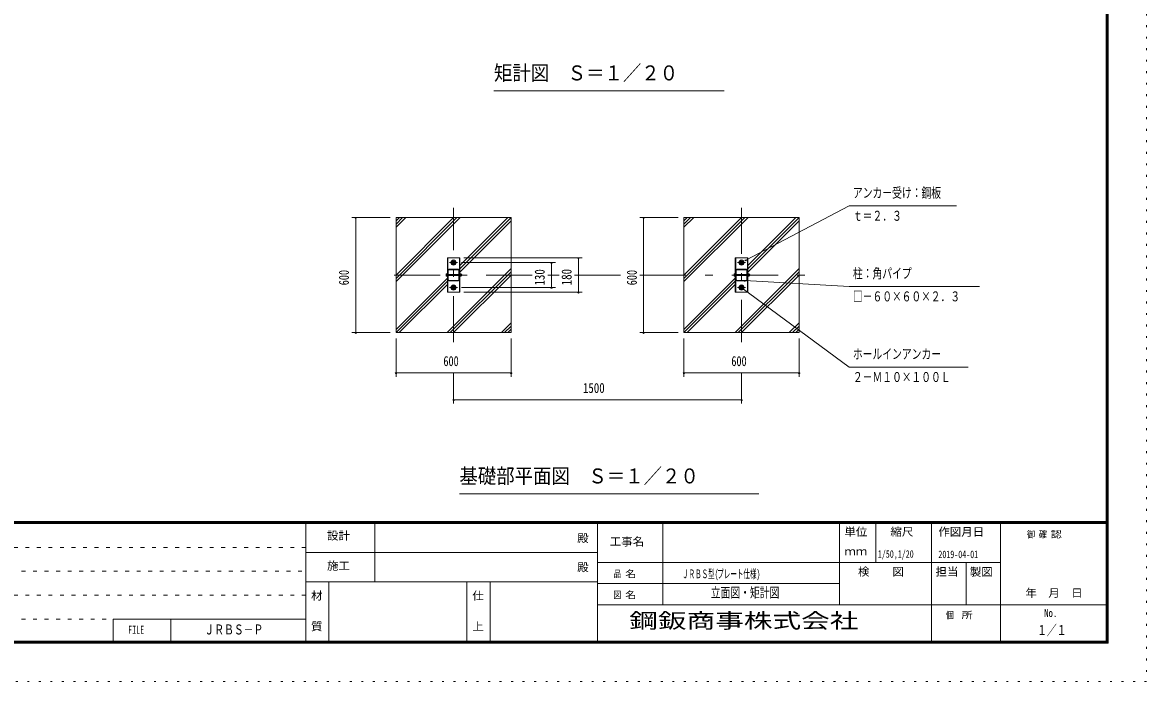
# Model space of a CAD drawing. Units: millimetres, scale not verified, with parts at other scales. Extents: x -21353 to 21363, y -10500 to 10500.
# Drawn here: x 6725 to 21363, y -10500 to -1915 of the extents above; entities that cross this region are included whole.
import ezdxf
from ezdxf.enums import TextEntityAlignment as Align

# ---------------------------------------------------------------- set-up
doc = ezdxf.new("R2010")
doc.units = ezdxf.units.MM
doc.header["$LTSCALE"] = 50
for name, pattern in [('USER1', [3, 1, -2]), ('USER3', [24, 12, -5, 2, -5]), ('USER4', [3, 0.5, -2.5])]:
    doc.linetypes.add(name, pattern=pattern)
doc.layers.add('0-1_0-F', color=7, linetype='Continuous')
for name, color, linetype, lineweight in [('0-6_2-0BOLD', 7, 'Continuous', 18), ('0-8_2-2CENTER', 3, 'USER3', 18), ('0-9_2-4THIN', 4, 'Continuous', 18), ('0-A_2-5DIM', 3, 'Continuous', 18), ('0-B_2-6HATCH', 2, 'Continuous', 18), ('0-C_F-F', 5, 'Continuous', 18), ('0-D_F-E_J_ADD', 5, 'USER4', 18)]:
    doc.layers.add(name, color=color, linetype=linetype, lineweight=lineweight)
doc.styles.add('ＭＳ ゴシック', font='')
doc.styles.get('ＭＳ ゴシック').set_extended_font_data('MS Gothic')

msp = doc.modelspace()

# ---------------------------------------------------------------- linework, layer by layer
at = {"layer": '0-6_2-0BOLD'}
for p, q in [((12263.89, -5430.07), (12263.89, -4980.07)), ((12414.89, -5430.07), (12414.89, -4980.07)), ((16013.88, -5430.07), (16013.88, -4980.07)), ((16164.88, -5430.07), (16164.88, -4980.07)), ((12254.14, -5197.85), (12245.36, -5197.85)), ((12245.36, -5212.29), (12254.14, -5212.29)), ((12264.39, -5268.57), (12264.39, -5141.57)), ((12270.13, -5141.57), (12270.13, -5268.57)), ((12408.64, -5197.57), (12270.13, -5197.57)), ((12270.13, -5212.57), (12408.64, -5212.57)), ((12402.88, -5130.07), (12275.89, -5130.07)), ((12275.89, -5135.82), (12402.88, -5135.82)), ((12408.64, -5268.57), (12408.64, -5141.57)), ((12414.38, -5141.57), (12414.38, -5268.57)), ((12424.39, -5189.82), (12420.64, -5189.82)), ((12424.39, -5201.32), (12420.64, -5205.07)), ((12420.64, -5208.82), (12424.39, -5205.07)), ((12435.66, -5197.85), (12424.39, -5197.85)), ((12424.39, -5212.29), (12435.66, -5212.29)), ((16004.13, -5197.85), (15995.36, -5197.85)), ((15995.36, -5212.29), (16004.13, -5212.29)), ((16014.39, -5268.57), (16014.39, -5141.57)), ((16020.13, -5141.57), (16020.13, -5268.57)), ((16158.64, -5197.57), (16020.13, -5197.57)), ((16020.13, -5212.57), (16158.64, -5212.57)), ((16025.88, -5130.07), (16152.89, -5130.07)), ((16152.89, -5135.82), (16025.88, -5135.82)), ((16158.64, -5268.57), (16158.64, -5141.57)), ((16164.39, -5141.57), (16164.39, -5268.57)), ((16170.64, -5205.07), (16174.38, -5201.32)), ((16170.64, -5208.82), (16174.38, -5205.07)), ((16174.38, -5197.85), (16185.66, -5197.85)), ((16185.66, -5212.29), (16174.38, -5212.29)), ((16194.14, -5197.57), (16194.14, -5212.57)), ((12402.88, -5274.32), (12275.89, -5274.32)), ((12275.89, -5280.07), (12402.88, -5280.07)), ((16025.88, -5274.32), (16152.89, -5274.32)), ((16152.89, -5280.07), (16025.88, -5280.07))]:
    msp.add_line(p, q, dxfattribs=at)
for points in [[(11589.39, -4455.07), (11589.39, -5955.07), (13089.39, -5955.07), (13089.39, -4455.07)], [(15339.39, -5955.07), (16839.38, -5955.07), (16839.38, -4455.07), (15339.39, -4455.07)], [(12420.64, -4980.07), (12258.14, -4980.07), (12258.14, -5430.07), (12420.64, -5430.07)], [(12360.64, -5030.3), (12360.64, -5054.84), (12339.39, -5067.11), (12318.13, -5054.84), (12318.13, -5030.3), (12339.39, -5018.03)], [(16008.14, -5430.07), (16008.14, -4980.07), (16170.64, -4980.07), (16170.64, -5430.07)], [(16068.14, -5030.3), (16068.14, -5054.84), (16089.39, -5067.11), (16110.64, -5054.84), (16110.64, -5030.3), (16089.39, -5018.03)], [(12360.64, -5355.3), (12360.64, -5379.84), (12339.39, -5392.11), (12318.13, -5379.84), (12318.13, -5355.3), (12339.39, -5343.03)], [(16068.14, -5355.3), (16068.14, -5379.84), (16089.39, -5392.11), (16110.64, -5379.84), (16110.64, -5355.3), (16089.39, -5343.03)]]:
    msp.add_lwpolyline(points, close=True, dxfattribs=at)
for points in [[(12254.14, -5219.44), (12245.36, -5219.44), (12244.13, -5217.32), (12244.13, -5192.82), (12245.36, -5190.69), (12254.14, -5190.69)], [(12258.14, -5189.44), (12254.14, -5189.44), (12254.14, -5220.69), (12258.14, -5220.69)], [(12424.39, -5189.82), (12424.39, -5220.32), (12420.64, -5220.32)], [(12436.88, -5192.82), (12435.66, -5190.69), (12424.39, -5190.69)], [(12424.39, -5219.44), (12435.66, -5219.44), (12436.88, -5217.32), (12436.88, -5192.82)], [(12444.14, -5212.57), (12446.63, -5210.07), (12446.63, -5200.07), (12444.14, -5197.57), (12436.88, -5197.57)], [(12436.88, -5212.57), (12444.14, -5212.57), (12444.14, -5197.57)], [(16004.13, -5219.44), (15995.36, -5219.44), (15994.13, -5217.32), (15994.13, -5192.82), (15995.36, -5190.69), (16004.13, -5190.69)], [(16008.14, -5189.44), (16004.13, -5189.44), (16004.13, -5220.69), (16008.14, -5220.69)], [(16170.64, -5189.82), (16174.38, -5189.82), (16174.38, -5220.32), (16170.64, -5220.32)], [(16174.38, -5219.44), (16185.66, -5219.44), (16186.88, -5217.32), (16186.88, -5192.82), (16185.66, -5190.69), (16174.38, -5190.69)], [(16186.88, -5197.57), (16194.14, -5197.57), (16196.64, -5200.07), (16196.64, -5210.07), (16194.14, -5212.57), (16186.88, -5212.57)]]:
    msp.add_lwpolyline(points, dxfattribs=at)
for centre, radius in [((12339.39, -5042.57), 33.75), ((12339.39, -5042.57), 20.62), ((12339.39, -5042.57), 12.5), ((16089.39, -5042.57), 33.75), ((16089.39, -5042.57), 20.62), ((16089.39, -5042.57), 12.5), ((12339.39, -5367.57), 33.75), ((12339.39, -5367.57), 20.62), ((12339.39, -5367.57), 12.5), ((16089.39, -5367.57), 33.75), ((16089.39, -5367.57), 20.62), ((16089.39, -5367.57), 12.5)]:
    msp.add_circle(centre, radius, dxfattribs=at)
for centre, radius, start, end in [((12249.97, -5194.27), 5.83, 180, 217.84248), ((12265.98, -5205.07), 21.84, 160.7039, 199.29608), ((12249.97, -5215.87), 5.83, 142.1575, 180), ((12275.89, -5141.57), 11.5, 90, 180), ((12275.89, -5268.57), 11.5, 180, 270), ((12275.89, -5141.57), 5.75, 90, 180), ((12275.89, -5268.57), 5.75, 180, 270), ((12402.88, -5141.57), 11.5, 0, 90), ((12402.88, -5141.57), 5.75, 0, 90), ((12402.88, -5268.57), 5.75, 270, 0), ((12402.88, -5268.57), 11.5, 270, 0), ((12431.05, -5194.27), 5.83, 322.1575, 0), ((12415.05, -5205.07), 21.84, 340.70392, 19.29608), ((12431.05, -5215.87), 5.83, 0, 37.84248), ((15999.97, -5194.27), 5.83, 180, 217.84248), ((16015.98, -5205.07), 21.84, 160.7039, 199.29608), ((15999.97, -5215.87), 5.83, 142.1575, 180), ((16025.88, -5141.57), 11.5, 90, 180), ((16025.88, -5268.57), 11.5, 180, 270), ((16025.88, -5141.57), 5.75, 90, 180), ((16025.88, -5268.57), 5.75, 180, 270), ((16152.89, -5141.57), 11.5, 0, 90), ((16152.89, -5141.57), 5.75, 0, 90), ((16152.89, -5268.57), 5.75, 270, 0), ((16152.89, -5268.57), 11.5, 270, 0), ((16181.05, -5194.27), 5.83, 322.1575, 0), ((16165.05, -5205.07), 21.84, 340.70392, 19.29608), ((16181.05, -5215.87), 5.83, 0, 37.84248)]:
    msp.add_arc(centre, radius, start, end, dxfattribs=at)
at = {"layer": '0-8_2-2CENTER'}
for p, q in [((12339.39, -6080.07), (12339.39, -4330.07)), ((16089.39, -4330.07), (16089.39, -6080.07)), ((12391.88, -5042.57), (12286.89, -5042.57)), ((16141.89, -5042.57), (16036.89, -5042.57)), ((13364.39, -5205.07), (11464.39, -5205.07)), ((13564.39, -5205.07), (13714.39, -5205.07)), ((13914.39, -5205.07), (14564.39, -5205.07)), ((14764.39, -5205.07), (16964.39, -5205.07)), ((12391.88, -5367.57), (12286.89, -5367.57)), ((16141.89, -5367.57), (16036.89, -5367.57))]:
    msp.add_line(p, q, dxfattribs=at)
at = {"layer": '0-9_2-4THIN'}
for centre in [(12339.39, -5042.57), (16089.39, -5042.57), (12339.39, -5367.57), (16089.39, -5367.57)]:
    msp.add_circle(centre, 10, dxfattribs=at)
at = {"layer": '0-A_2-5DIM'}
for p, q in [((12864.39, -2805.07), (15864.39, -2805.07)), ((17489.38, -4305.07), (16142.98, -5010.01)), ((17489.38, -4305.07), (18889.38, -4305.07)), ((11514.39, -4455.07), (11014.39, -4455.07)), ((11074.39, -4455.07), (11054.39, -4455.07)), ((11064.39, -4455.07), (11064.39, -5955.07)), ((14764.39, -4455.07), (15264.39, -4455.07)), ((14824.39, -4455.07), (14804.39, -4455.07)), ((14814.39, -5955.07), (14814.39, -4455.07)), ((12441.88, -5042.57), (13664.39, -5042.57)), ((14014.39, -4980.07), (12470.64, -4980.07)), ((13624.38, -5042.57), (13604.38, -5042.57)), ((13614.38, -5042.57), (13614.38, -5367.57)), ((13974.38, -4980.07), (13954.38, -4980.07)), ((13964.38, -5430.07), (13964.38, -4980.07)), ((16152.98, -5010.01), (16132.98, -5010.01)), ((12445.49, -5198.92), (12436.88, -5198.92)), ((12436.88, -5211.22), (12445.49, -5211.22)), ((16186.88, -5198.92), (16195.49, -5198.92)), ((16195.49, -5211.22), (16186.88, -5211.22)), ((13664.39, -5367.57), (12441.88, -5367.57)), ((13624.38, -5367.57), (13604.38, -5367.57)), ((16107.81, -5375.31), (16087.81, -5375.31)), ((16141.12, -5276.27), (16121.12, -5276.27)), ((17489.38, -5355.07), (16131.12, -5276.27)), ((19189.38, -5355.07), (17489.38, -5355.07)), ((12470.64, -5430.07), (14014.39, -5430.07)), ((13974.38, -5430.07), (13954.38, -5430.07)), ((11014.39, -5955.07), (11514.39, -5955.07)), ((11074.39, -5955.07), (11054.39, -5955.07)), ((15264.39, -5955.07), (14764.39, -5955.07)), ((14824.39, -5955.07), (14804.39, -5955.07)), ((11589.39, -6030.07), (11589.39, -6530.07)), ((13089.39, -6530.07), (13089.39, -6030.07)), ((15339.39, -6530.07), (15339.39, -6030.07)), ((16839.38, -6030.07), (16839.38, -6530.07)), ((11599.39, -6480.07), (11579.39, -6480.07)), ((11589.39, -6480.07), (13089.39, -6480.07)), ((12339.39, -6880.07), (12339.39, -6480.07)), ((13099.39, -6480.07), (13079.39, -6480.07)), ((15349.39, -6480.07), (15329.39, -6480.07)), ((16839.38, -6480.07), (15339.39, -6480.07)), ((16089.39, -6480.07), (16089.39, -6880.07)), ((16849.38, -6480.07), (16829.38, -6480.07)), ((12349.39, -6830.07), (12329.39, -6830.07)), ((16089.39, -6830.07), (12339.39, -6830.07)), ((16099.39, -6830.07), (16079.39, -6830.07)), ((16314.39, -8055.07), (12414.39, -8055.07))]:
    msp.add_line(p, q, dxfattribs=at)
msp.add_lwpolyline([(16097.81, -5375.31), (17489.38, -6405.07), (19039.38, -6405.07)], dxfattribs=at)
for centre in [(11064.39, -4455.07), (14814.39, -4455.07), (13614.38, -5042.57), (13964.38, -4980.07), (16142.98, -5010.01), (13614.38, -5367.57), (16097.81, -5375.31), (16131.12, -5276.27), (13964.38, -5430.07), (11064.39, -5955.07), (14814.39, -5955.07), (11589.39, -6480.07), (13089.39, -6480.07), (15339.39, -6480.07), (16839.38, -6480.07), (12339.39, -6830.07), (16089.39, -6830.07)]:
    msp.add_arc(centre, 10, 180, 0, dxfattribs=at)
at = {"layer": '0-B_2-6HATCH'}
for p, q in [((11589.39, -5290.39), (12424.71, -4455.07)), ((12382.28, -4455.07), (11589.39, -5247.96)), ((11589.39, -5205.54), (12339.85, -4455.07)), ((11717.6, -4455.07), (11589.39, -4583.28)), ((11589.39, -4540.86), (11675.17, -4455.07)), ((11632.75, -4455.07), (11589.39, -4498.43)), ((12420.64, -5123.82), (13089.39, -4455.07)), ((13046.96, -4455.07), (12420.64, -5081.4)), ((13089.39, -4497.5), (12420.64, -5166.25)), ((15339.39, -5290.39), (16174.71, -4455.07)), ((16132.28, -4455.07), (15339.39, -5247.96)), ((15339.39, -5205.54), (16089.85, -4455.07)), ((15467.6, -4455.07), (15339.39, -4583.28)), ((15339.39, -4540.86), (15425.17, -4455.07)), ((15382.75, -4455.07), (15339.39, -4498.43)), ((16839.39, -4455.07), (16170.64, -5123.82)), ((16170.64, -5081.4), (16796.96, -4455.07)), ((16839.39, -4497.5), (16170.64, -5166.25)), ((12254.07, -5955.07), (13089.39, -5119.75)), ((16004.07, -5955.07), (16839.39, -5119.75)), ((12258.14, -5243.89), (11589.39, -5912.64)), ((13089.39, -5162.18), (12296.5, -5955.07)), ((12338.92, -5955.07), (13089.39, -5204.61)), ((16008.14, -5243.89), (15339.39, -5912.64)), ((16839.39, -5162.18), (16046.5, -5955.07)), ((16088.92, -5955.07), (16839.39, -5204.61)), ((11589.39, -5955.07), (12258.14, -5286.32)), ((12258.14, -5328.75), (11631.81, -5955.07)), ((15339.39, -5955.07), (16008.14, -5286.32)), ((16008.14, -5328.75), (15381.82, -5955.07)), ((13089.39, -5826.86), (12961.18, -5955.07)), ((16839.39, -5826.86), (16711.18, -5955.07)), ((13003.6, -5955.07), (13089.39, -5869.29)), ((13089.39, -5911.71), (13046.03, -5955.07)), ((16753.6, -5955.07), (16839.39, -5869.29)), ((16839.39, -5911.71), (16796.03, -5955.07))]:
    msp.add_line(p, q, dxfattribs=at)
at = {"layer": '0-C_F-F'}
for p, q in [((20838.33, -8415), (-7811.67, -8415)), ((-7811.67, -8417.5), (20838.33, -8417.5)), ((20838.33, -8420), (-7811.67, -8420)), ((-7811.67, -8422.5), (20838.33, -8422.5)), ((20838.33, -8425), (-7811.67, -8425)), ((-7811.67, -8427.5), (20838.33, -8427.5)), ((20838.33, -8430), (-7811.67, -8430)), ((-7811.67, -8432.5), (20838.33, -8432.5)), ((20838.33, -8435), (-7811.67, -8435)), ((-7811.67, -8437.5), (20838.33, -8437.5)), ((20838.33, -8440), (-7811.67, -8440)), ((10413.34, -10000), (10413.34, -8440)), ((11313.34, -8440), (11313.34, -9200)), ((14213.33, -8440), (14213.33, -10000)), ((15063.33, -9500), (15063.33, -8440)), ((17363.34, -9500), (17363.34, -8440)), ((17838.34, -8440), (17838.34, -8950)), ((18563.34, -10000), (18563.34, -8440)), ((19463.34, -10000), (19463.34, -8440)), ((14213.33, -8820), (10413.34, -8820)), ((19463.34, -8950), (14213.33, -8950)), ((19013.33, -8950), (19013.33, -9500)), ((10413.34, -9200), (14213.33, -9200)), ((10713.33, -9200), (10713.33, -10000)), ((12513.33, -10000), (12513.33, -9200)), ((12813.33, -9200), (12813.33, -10000)), ((14213.33, -9225), (17363.34, -9225)), ((14213.33, -9500), (20863.33, -9500)), ((7905.34, -9688), (10413.34, -9688)), ((7905.34, -9688), (7905.34, -10000)), ((8655.34, -10000), (8655.34, -9688))]:
    msp.add_line(p, q, dxfattribs=at)
at = {"layer": '0-C_F-F', "color": 6, "linetype": 'USER1'}
for p, q in [((10413.33, -8752), (-7836.67, -8752)), ((-7836.67, -9064), (10413.34, -9064)), ((10413.34, -9376), (-7836.67, -9376)), ((-7836.67, -9688), (7905.34, -9688))]:
    msp.add_line(p, q, dxfattribs=at)
at = {"layer": '0-C_F-F'}
for points in [[(20863.33, -10000), (-7836.67, -10000), (-7836.67, 10100), (20863.33, 10100)], [(20860.83, -9997.5), (-7834.17, -9997.5), (-7834.17, 10097.5), (20860.83, 10097.5)], [(20858.33, -9995), (20858.33, 10095), (-7831.67, 10095), (-7831.67, -9995)], [(20855.83, -9992.5), (-7829.17, -9992.5), (-7829.17, 10092.5), (20855.83, 10092.5)], [(20853.33, -9990), (20853.33, 10090), (-7826.67, 10090), (-7826.67, -9990)], [(20850.83, -9987.5), (-7824.17, -9987.5), (-7824.17, 10087.5), (20850.83, 10087.5)], [(20848.33, -9985), (20848.33, 10085), (-7821.67, 10085), (-7821.67, -9985)], [(20845.83, -9982.5), (-7819.17, -9982.5), (-7819.17, 10082.5), (20845.83, 10082.5)], [(20843.33, -9980), (-7816.67, -9980), (-7816.67, 10080), (20843.33, 10080)], [(20840.83, -9977.5), (-7814.17, -9977.5), (-7814.17, 10077.5), (20840.83, 10077.5)], [(20838.33, -9975), (20838.33, 10075), (-7811.67, 10075), (-7811.67, -9975)]]:
    msp.add_lwpolyline(points, close=True, dxfattribs=at)
at = {"layer": '0-D_F-E_J_ADD'}
msp.add_lwpolyline([(21363.33, -10500), (-8336.67, -10500), (-8336.67, 10500), (21363.33, 10500)], close=True, dxfattribs=at)

# ---------------------------------------------------------------- texts
at = {"layer": '0-1_0-F', "style": 'ＭＳ ゴシック'}
for s, height, width, p in [('1/50,1/20', 97.68, 0.65, (17864.52, -8916.7)), ('2019-04-01', 97.68, 0.65, (18652.62, -8921.64)), ('ＪＲＢＳ型(', 110.7, 0.55, (15313.33, -9187.5)), ('プレート仕様)', 110.7, 0.55, (15772.61, -9187.5)), ('立面図・矩計図', 130.2, 0.7, (15688.33, -9444.74)), ('ＪＲＢＳ－Ｐ', 130.2, 0.7, (9094.92, -9926.24)), ('１／１', 130.2, 0.7, (19938.33, -9934.49))]:
    msp.add_text(s, height=height, dxfattribs=dict(at, width=width)).set_placement(p, align=Align.BOTTOM_LEFT)
at = {"layer": '0-A_2-5DIM', "color": 7, "style": 'ＭＳ ゴシック'}
for s, height, width, p in [('矩計図\u3000Ｓ＝１／２０', 195.4, 0.9, (12864.39, -2728.42)), ('アンカー受け：鋼板', 130.2, 0.7, (17539.38, -4237.3)), ('ｔ＝２．３', 130.2, 0.7, (17539.38, -4537.31)), ('柱：角パイプ', 130.2, 0.7, (17539.38, -5287.3)), ('□－６０×６０×２．３', 130.2, 0.7, (17539.38, -5587.3)), ('600', 130.2, 0.75, (12206.53, -6430.07)), ('600', 130.2, 0.75, (15956.53, -6430.07)), ('ホールインアンカー', 130.2, 0.7, (17539.38, -6337.31)), ('２－Ｍ１０×１００Ｌ', 130.2, 0.7, (17539.38, -6637.31)), ('1500', 130.2, 0.8, (14023.4, -6780.07)), ('基礎部平面図\u3000Ｓ＝１／２０', 195.4, 0.9, (12414.39, -7978.42)), ('鋼鈑商事株式会社', 195.4, 1.4, (14626.55, -9863.48))]:
    msp.add_text(s, height=height, dxfattribs=dict(at, width=width)).set_placement(p, align=Align.BOTTOM_LEFT)
for s, width, p in [('600', 0.75, (11014.39, -5337.93)), ('130', 0.8, (13564.39, -5341.48)), ('180', 0.8, (13914.39, -5338.4)), ('600', 0.75, (14764.39, -5337.93))]:
    msp.add_text(s, height=130.2, rotation=90, dxfattribs=dict(at, width=width)).set_placement(p, align=Align.BOTTOM_LEFT)
at = {"layer": '0-C_F-F', "color": 7, "style": 'ＭＳ ゴシック'}
for s, height, width, p in [('単位', 104.2, 1.05, (17428.33, -8633.29)), ('縮尺', 104.2, 1.05, (18028.33, -8633.29)), ('作図月日', 104.2, 1.05, (18652.23, -8634.31)), ('設計', 104.2, 1.05, (10690.84, -8683.83)), ('殿', 104.2, 1.05, (13948.33, -8715.79)), ('工事名', 104.2, 1.05, (14373.33, -8760.79)), ('御 ', 88.56, 0.85, (19806.09, -8654.43)), ('確 ', 88.56, 0.85, (19960.47, -8654.43)), ('認', 88.56, 1.2, (20114.86, -8654.43)), ('ｍｍ', 104.2, 1.05, (17428.33, -8888.29)), ('施工', 104.2, 1.05, (10690.84, -9075.79)), ('殿', 104.2, 1.05, (13948.33, -9095.79)), ('品 ', 88.56, 0.85, (14419.58, -9167.5)), ('名', 88.56, 1.2, (14573.97, -9167.5)), ('検\u3000\u3000図', 104.2, 1.05, (17605.83, -9153.29)), ('担当', 104.2, 1.05, (18615.84, -9153.29)), ('製図', 104.2, 1.05, (19061.82, -9155.74)), ('材', 104.2, 1.05, (10483.34, -9465.79)), ('仕', 104.2, 1.05, (12583.33, -9465.79)), ('図 ', 88.56, 0.85, (14419.58, -9442.5)), ('名', 88.56, 1.2, (14573.97, -9442.5)), ('\u3000年\u3000月\u3000日', 104.2, 1.05, (19637.07, -9430.22)), ('個  ', 88.56, 0.85, (18748.34, -9705)), ('所', 88.56, 1.2, (18954.18, -9705)), ('No.', 104.2, 0.8, (20030.83, -9690.79)), ('FILE', 104.2, 0.7, (8101.59, -9909.79)), ('質', 104.2, 1.05, (10483.34, -9865.79)), ('上', 104.2, 1.05, (12583.33, -9865.79))]:
    msp.add_text(s, height=height, dxfattribs=dict(at, width=width)).set_placement(p, align=Align.BOTTOM_LEFT)

doc.saveas('drawing.dxf')
